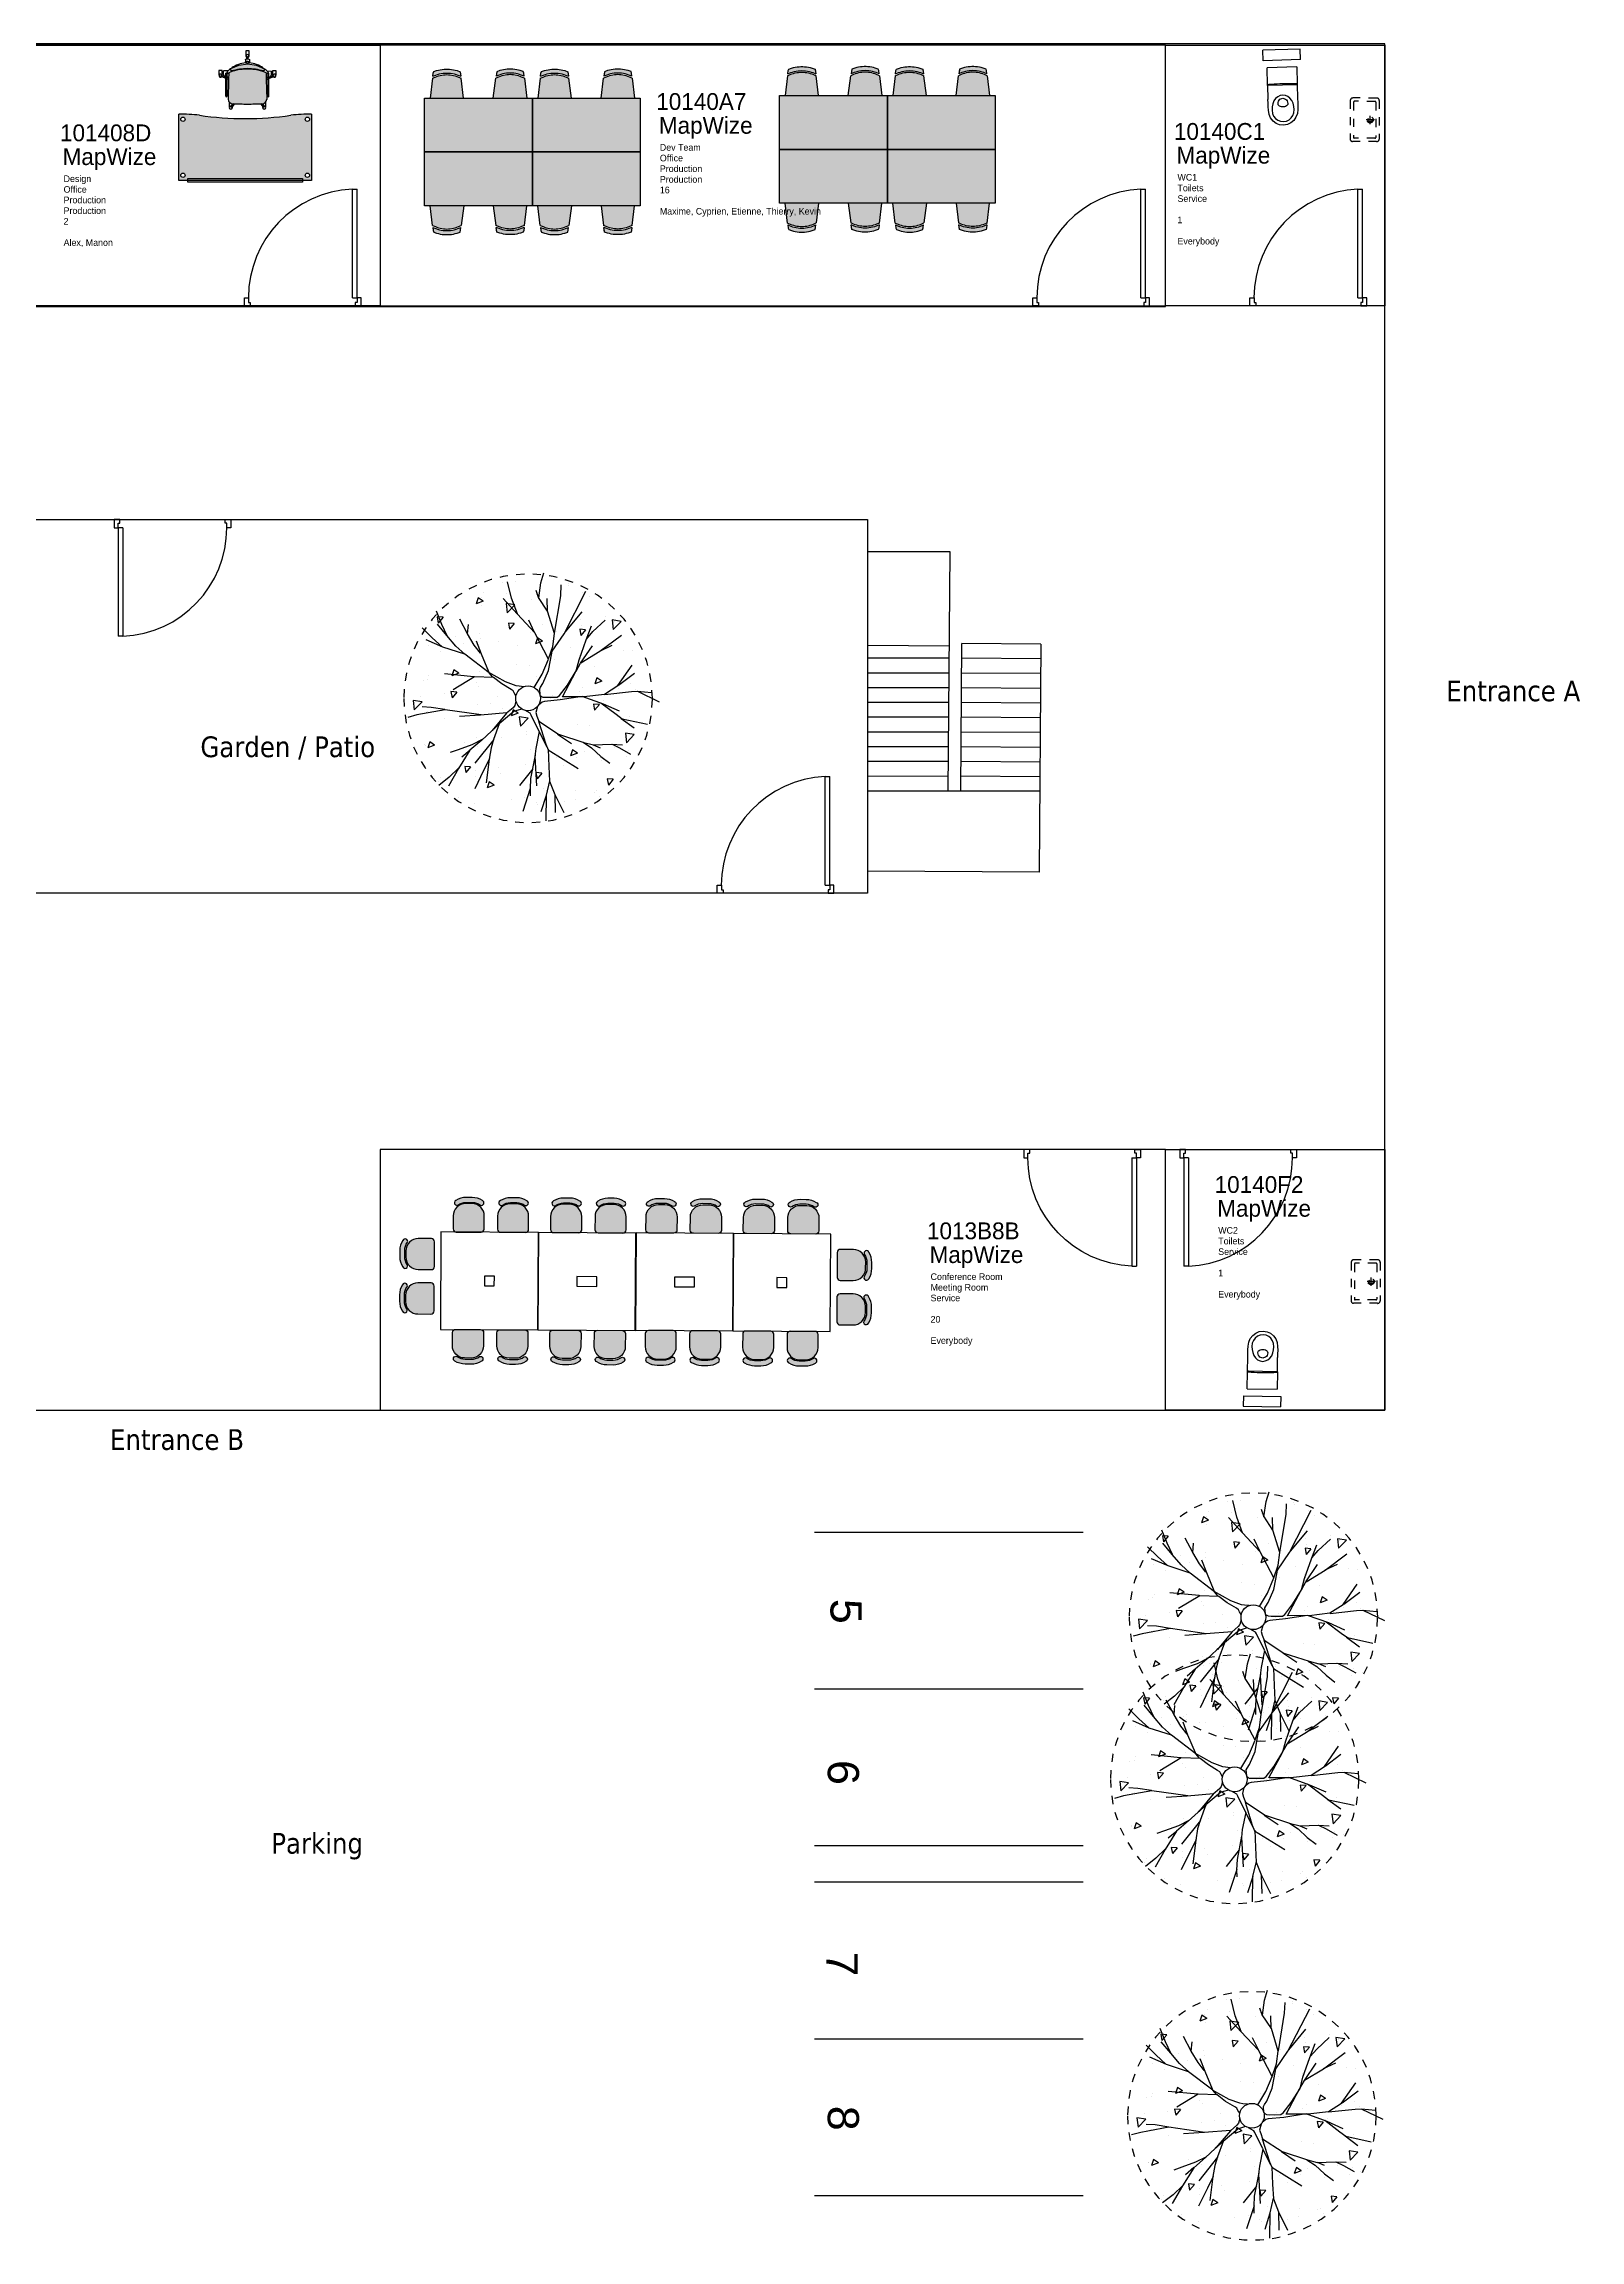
# Model space of a CAD drawing. Header units: metres. Extents: x 7.4 to 37.3, y -2.8 to 23.8.
# Drawn here: x 18.74 to 37.29, y -2.72 to 23.79 of the extents above; entities that cross this region are included whole.
import ezdxf

# ---------------------------------------------------------------- set-up
doc = ezdxf.new("R2010")
doc.units = ezdxf.units.M
doc.header["$LTSCALE"] = 0.1
doc.linetypes.add('AM_DIN_G_W050', pattern=[13.75, 9.75, -1.5, 1, -1.5])
doc.linetypes.add('L20', pattern=[0.55, 0.4, -0.15])
for name, color, linetype in [('Doors', 4, 'Continuous'), ('OutLine', 10, 'Continuous'), ('ParkLines', 7, 'Continuous'), ('Patio', 10, 'Continuous'), ('Rooms', 162, 'Continuous'), ('RoomsID', 9, 'Continuous'), ('Sanitary', 251, 'Continuous'), ('Stairs', 50, 'Continuous'), ('Trees', 3, 'Continuous')]:
    doc.layers.add(name, color=color, linetype=linetype)
doc.layers.add('Equipments', color=7, linetype='Continuous', true_color=0x857464)
doc.layers.add('InfoText', color=250, linetype='Continuous', lineweight=35)
doc.styles.add('Annotation', font='tahoma.ttf')
doc.styles.add('MONOTXT', font='monotxt.shx')

# ---------------------------------------------------------------- blocks, each defined once
blk = doc.blocks.new('BlocInfo - Mapwize')
at = {"layer": 'RoomsID', "color": 222, "insert": (-0.224, 0.357), "char_height": 0.20312, "attachment_point": 1}
blk.add_mtext_dynamic_manual_height_columns('{\\C222;\\c8918470;Map\\C216;\\c8654962;Wize}', width=0.24103, gutter_width=1.016, heights=[0], dxfattribs=at)
at = {"layer": 'RoomsID'}
for tag, p, height in [('HANDLE-MAPWIZE', (-0.255, 0.441), 0.203), ('NAME', (-0.212, -0.051), 0.08), ('SECTOR', (-0.212, -0.308), 0.08), ('ROOM', (-0.212, -0.18), 0.08), ('CAPACITY', (-0.212, -0.565), 0.08), ('DOMAIN', (-0.212, -0.437), 0.08), ('AVAILABILITY', (-0.212, -0.694), 0.08), ('OCCUPANT', (-0.212, -0.822), 0.08)]:
    blk.add_attdef(tag, p, '', height=height, dxfattribs=at)
blk = doc.blocks.new('PORTES 93')
for p, q in [((-0.075, 1), (-0.035, 1)), ((-0.075, 0.07), (-0.075, 1)), ((-0.035, 0.07), (-0.035, 1)), ((-1, 0), (-1, 0.07)), ((-1, 0.07), (-0.965, 0.07)), ((-0.95, 0), (-1, 0)), ((-0.965, 0.07), (-0.965, 0.03)), ((-0.965, 0.03), (-0.95, 0.03)), ((-0.95, 0.03), (-0.95, 0)), ((-0.075, 0.07), (-0.035, 0.07)), ((-0.035, 0.03), (-0.05, 0.03)), ((-0.05, 0.03), (-0.05, 0)), ((-0.05, 0), (0, 0)), ((-0.035, 0.07), (-0.035, 0.03)), ((0, 0.07), (-0.035, 0.07)), ((0, 0), (0, 0.07))]:
    blk.add_line(p, q)
blk.add_ellipse((-0.035, 0.07), major_axis=(0.658, 0.658), ratio=1, start_param=0.828382, end_param=2.356194)
blk = doc.blocks.new('Arbre2')
at = {"color": 24}
for p, q in [((-1.072, 3.869), (-1.439, 4.596)), ((-1.069, 3.854), (-1.089, 4.598)), ((-0.723, 3.912), (-0.515, 4.572)), ((-0.72, 3.903), (-0.708, 4.925)), ((-0.087, 3.626), (0.218, 4.549)), ((-0.864, 3.34), (-1.072, 3.869)), ((-0.856, 3.321), (-0.72, 3.903)), ((-0.097, 3.23), (-0.077, 3.637)), ((-0.077, 3.637), (-0.08, 3.919)), ((1.792, 2.905), (2.15, 3.642)), ((-0.801, 2.07), (-2.015, 2.819)), ((-0.832, 2.745), (-0.864, 3.34)), ((-0.805, 2.048), (-0.832, 2.745)), ((-0.271, 2.343), (-0.333, 3.523)), ((-0.279, 2.291), (-0.097, 3.23)), ((-0.183, 2.837), (0.345, 3.503)), ((1.558, 2.44), (1.792, 2.905)), ((1.565, 2.442), (1.687, 3.404)), ((2.34, 2.091), (2.796, 2.819)), ((2.782, 2.798), (3.173, 3.175)), ((2.796, 2.819), (3.207, 3.528)), ((3.173, 3.175), (3.591, 3.505)), ((-3.681, 1.996), (-4.12, 2.243)), ((-3.354, 1.849), (-3.799, 1.87)), ((-3.376, 1.85), (-3.681, 1.996)), ((-2.631, 1.877), (-3.354, 1.849)), ((-2.921, 2.338), (-3.281, 2.61)), ((-2.548, 1.987), (-2.921, 2.338)), ((-2.621, 1.867), (-2.905, 1.989)), ((-2.242, 1.775), (-2.631, 1.877)), ((-2.208, 1.769), (-2.548, 1.987)), ((-1.221, 1.443), (-2.242, 1.775)), ((-1.186, 1.439), (-1.748, 1.815)), ((-0.707, 1.848), (-0.801, 2.07)), ((-0.761, 1.967), (-0.441, 1.338)), ((-0.419, 0.921), (-0.707, 1.848)), ((-0.441, 1.338), (-0.305, 2.021)), ((-0.305, 2.021), (-0.271, 2.343)), ((1.378, 1.659), (2.138, 2.614)), ((1.389, 1.652), (1.493, 1.994)), ((1.493, 1.994), (1.565, 2.442)), ((1.823, 1.649), (2.263, 1.869)), ((1.869, 1.683), (2.34, 2.091)), ((2.263, 1.869), (2.819, 2.066)), ((2.333, 2.083), (2.673, 2.369)), ((2.819, 2.066), (3.135, 2.181)), ((-3.778, 0.823), (-4.806, 1.047)), ((-3.748, 0.809), (-4.264, 1.19)), ((-0.434, 0.924), (-1.221, 1.443)), ((-0.441, 1.33), (-0.123, 0.672)), ((-0.354, 0.717), (-0.434, 0.924)), ((0.569, 0.533), (1.16, 1.028)), ((0.864, 0.601), (1.444, 1.295)), ((1.155, 1.033), (1.473, 1.316)), ((1.16, 1.028), (1.389, 1.652)), ((1.473, 1.316), (1.869, 1.683)), ((-4.395, -0.284), (-5.274, 0.139)), ((-3.536, 0.644), (-3.778, 0.823)), ((-3.68, 0.523), (-3.027, 0.232)), ((-2.932, 0.18), (-3.536, 0.644)), ((-3.027, 0.232), (-2.18, -0.073)), ((-2.18, -0.073), (-1.288, 0.063)), ((-1.288, 0.063), (-0.656, 0.128)), ((-0.656, 0.128), (-0.565, 0.154)), ((-0.565, 0.154), (-0.42, 0.272)), ((-0.372, 0.334), (-0.307, 0.576)), ((-0.307, 0.576), (-0.354, 0.717)), ((-0.123, 0.672), (-0.079, 0.599)), ((-0.079, 0.599), (0.129, 0.483)), ((0.254, 0.431), (0.452, 0.494)), ((0.452, 0.494), (0.569, 0.533)), ((0.488, 0.111), (0.541, 0.291)), ((0.541, 0.291), (0.608, 0.377)), ((0.608, 0.377), (0.864, 0.601)), ((0.854, 0.585), (1.917, 0.674)), ((1.893, 0.667), (3.336, 0.459)), ((1.917, 0.674), (2.755, 0.731)), ((3.336, 0.459), (4.472, 0.666)), ((3.345, 0.451), (3.895, 0.365)), ((3.895, 0.365), (4.259, 0.346)), ((4.472, 0.666), (4.839, 0.766)), ((-4.407, -0.281), (-4.97, -0.227)), ((-4.153, -0.269), (-4.407, -0.281)), ((-3.639, -0.526), (-4.275, -1.007)), ((-3.613, -0.511), (-4.18, -1.331)), ((-3.088, -0.153), (-4.153, -0.269)), ((-3.079, -0.173), (-3.613, -0.511)), ((-2.248, -0.075), (-3.079, -0.173)), ((-1.382, -0.077), (-2.248, -0.075)), ((-1.584, -0.535), (-1.937, -1.1)), ((-1.377, -0.062), (-1.923, -1.085)), ((-1.263, -0.115), (-1.584, -0.535)), ((-1.167, -0.048), (-1.263, -0.115)), ((-0.711, -0.04), (-1.167, -0.048)), ((-0.598, -0.591), (-0.823, -1.116)), ((-0.587, -0.051), (-0.711, -0.04)), ((-0.504, -0.451), (-0.598, -0.591)), ((-0.489, -0.104), (-0.587, -0.051)), ((-0.243, -0.437), (-0.562, -0.973)), ((-0.519, -0.094), (-0.544, -0.074)), ((-0.465, -0.38), (-0.504, -0.451)), ((-0.481, -0.135), (-0.465, -0.38)), ((0.178, -0.467), (0.365, -0.483)), ((0.365, -0.483), (0.479, -0.504)), ((0.479, -0.504), (0.911, -0.662)), ((0.489, -0.105), (0.559, -0.216)), ((0.559, -0.216), (0.603, -0.303)), ((0.603, -0.303), (0.688, -0.358)), ((0.688, -0.358), (1.06, -0.579)), ((0.911, -0.662), (1.582, -1.035)), ((1.06, -0.579), (1.39, -0.838)), ((1.39, -0.838), (2.161, -0.865)), ((1.413, -0.847), (1.566, -1.028)), ((2.161, -0.865), (3.016, -0.347)), ((2.18, -0.869), (3.364, -0.982)), ((-2.115, -1.429), (-2.882, -1.896)), ((-2.114, -1.419), (-2.584, -2.116)), ((-2.055, -1.554), (-2.336, -2.351)), ((-1.929, -1.097), (-2.114, -1.419)), ((-1.937, -1.1), (-2.055, -1.554)), ((-0.82, -1.584), (-0.997, -2.091)), ((-0.895, -1.531), (-0.962, -1.896)), ((-0.823, -1.116), (-0.895, -1.531)), ((-0.562, -0.973), (-0.82, -1.581)), ((-0.82, -1.581), (-0.266, -2.635)), ((1.566, -1.028), (2.547, -1.776)), ((1.584, -1.066), (1.881, -1.78)), ((-2.882, -1.896), (-3.753, -2.547)), ((-2.88, -1.9), (-3.378, -2.135)), ((-2.349, -2.383), (-2.609, -2.684)), ((-2.336, -2.351), (-2.554, -2.914)), ((-1.453, -2.599), (-2.329, -4.307)), ((-0.962, -1.896), (-1.453, -2.599)), ((-1.066, -2.617), (-1.318, -4.129)), ((-0.997, -2.091), (-1.06, -2.606)), ((-1.06, -2.606), (-0.786, -3.508)), ((-0.266, -2.635), (0.438, -3.399)), ((1.881, -1.78), (2.078, -2.299)), ((1.917, -1.817), (2.166, -2.142)), ((2.166, -2.142), (2.441, -2.6)), ((2.438, -2.597), (2.405, -2.975)), ((2.441, -2.6), (2.753, -3.188)), ((2.541, -1.773), (2.911, -2.103)), ((2.547, -1.776), (3.436, -2.065)), ((2.911, -2.103), (3.264, -2.526)), ((3.259, -2.521), (3.472, -2.975)), ((3.264, -2.526), (3.644, -2.98)), ((3.436, -2.065), (4.101, -2.354)), ((3.456, -2.078), (3.854, -2.438)), ((3.854, -2.438), (4.258, -2.837)), ((-2.609, -2.684), (-3.106, -3.144)), ((-1.49, -2.656), (-2.176, -3.481)), ((-0.786, -3.508), (-0.42, -4.063)), ((-0.779, -3.497), (-0.761, -4.019)), ((-0.261, -2.654), (-0.028, -3.141)), ((0.433, -3.397), (0.674, -4.028)), ((0.438, -3.399), (1.002, -4.014)), ((3.472, -2.975), (3.686, -3.51)), ((-1.318, -4.129), (-1.337, -4.56)), ((-0.425, -4.044), (-0.514, -4.653)), ((-0.42, -4.063), (-0.323, -4.333)), ((0.674, -4.028), (0.829, -4.693)), ((-0.514, -4.653), (-0.634, -5.051))]:
    blk.add_line(p, q, dxfattribs=at)
at = {"color": 80}
for p, q in [((-2.887, 3.937), (-2.887, 3.937)), ((-2.744, 3.72), (-2.744, 3.72)), ((-2.654, 3.786), (-2.654, 3.786)), ((-1.908, 3.713), (-1.908, 3.713)), ((-1.886, 4.069), (-1.886, 4.069)), ((-1.453, 4.167), (-1.453, 4.167)), ((-0.609, 3.63), (-0.609, 3.63)), ((-0.371, 4.269), (-0.371, 4.269)), ((-0.322, 4.187), (-0.322, 4.187)), ((0.146, 3.995), (0.146, 3.995)), ((0.683, 4.077), (0.683, 4.077)), ((1.373, 3.501), (1.653, 3.608)), ((1.526, 3.54), (1.526, 3.54)), ((1.572, 3.366), (1.653, 3.608)), ((2.166, 4.251), (2.166, 4.251)), ((2.818, 3.987), (2.818, 3.987)), ((-3.424, 3.26), (-3.231, 3.49)), ((-3.424, 3.26), (-3.185, 3.239)), ((-3.185, 3.239), (-3.231, 3.49)), ((-1.423, 2.691), (-1.423, 2.691)), ((-0.555, 3.009), (-0.362, 3.239)), ((-0.555, 3.009), (-0.316, 2.988)), ((-0.316, 2.988), (-0.362, 3.239)), ((0.097, 2.663), (0.097, 2.663)), ((1.103, 3.023), (1.103, 3.023)), ((1.206, 2.787), (1.206, 2.787)), ((1.373, 3.501), (1.572, 3.366)), ((2.105, 3.155), (2.105, 3.155)), ((2.118, 2.919), (2.118, 2.919)), ((2.314, 2.758), (2.507, 2.988)), ((2.314, 2.758), (2.553, 2.737)), ((2.553, 2.737), (2.507, 2.988)), ((3.539, 3.187), (3.539, 3.187)), ((3.619, 3.355), (3.619, 3.355)), ((-4.384, 2.224), (-4.384, 2.224)), ((-4.269, 1.462), (-3.957, 1.787)), ((-4.034, 2.082), (-4.034, 2.082)), ((-3.913, 1.407), (-3.957, 1.787)), ((-3.939, 2.36), (-3.939, 2.36)), ((-3.46, 1.986), (-3.46, 1.986)), ((-2.938, 2.491), (-2.938, 2.491)), ((-2.248, 2.134), (-2.248, 2.134)), ((-1.988, 2.21), (-1.708, 2.318)), ((-1.988, 2.21), (-1.789, 2.076)), ((-1.956, 2.382), (-1.956, 2.382)), ((-1.789, 2.076), (-1.708, 2.318)), ((-1.127, 2.387), (-1.127, 2.387)), ((-0.113, 2.044), (-0.113, 2.044)), ((2.022, 1.954), (2.022, 1.954)), ((2.567, 1.777), (2.567, 1.777)), ((3.761, 1.89), (4.041, 1.998)), ((3.761, 1.89), (3.96, 1.756)), ((3.96, 1.756), (4.041, 1.998)), ((4.147, 1.888), (4.147, 1.888)), ((4.158, 1.864), (4.158, 1.864)), ((-4.269, 1.462), (-3.913, 1.407)), ((-3.99, 0.914), (-3.99, 0.914)), ((-2.475, 1.113), (-2.475, 1.113)), ((-2.005, 1.05), (-2.005, 1.05)), ((0, 0.8), (0.312, 1.125)), ((0.049, 1.332), (0.049, 1.332)), ((0.051, 1.446), (0.051, 1.446)), ((0.356, 0.745), (0.312, 1.125)), ((1.052, 1.578), (1.052, 1.578)), ((2.069, 1.588), (2.069, 1.588)), ((-4.083, 0.75), (-4.083, 0.75)), ((-3.027, 0.09), (-3.027, 0.09)), ((-2.869, 0.251), (-2.676, 0.481)), ((-2.869, 0.251), (-2.63, 0.23)), ((-2.63, 0.23), (-2.676, 0.481)), ((-0.892, 0), (-0.892, 0)), ((0, 0.8), (0.356, 0.745)), ((0.4, 0.6), (0.68, 0.708)), ((0.4, 0.6), (0.599, 0.466)), ((0.599, 0.466), (0.68, 0.708)), ((1.041, 0.4), (1.041, 0.4)), ((1.515, 0.199), (1.515, 0.199)), ((2.02, 0.256), (2.02, 0.256)), ((3.373, 0.801), (3.373, 0.801)), ((4.041, 0.532), (4.041, 0.532)), ((4.098, 0.556), (4.098, 0.556)), ((4.269, 0.138), (4.581, 0.463)), ((4.269, 0.138), (4.625, 0.083)), ((4.625, 0.083), (4.581, 0.463)), ((-4.319, -0.357), (-4.319, -0.357)), ((-4.131, -0.582), (-4.131, -0.582)), ((-3.625, -0.4), (-3.625, -0.4)), ((-3.528, -0.464), (-3.528, -0.464)), ((-2.961, -0.69), (-2.681, -0.583)), ((-2.961, -0.69), (-2.762, -0.824)), ((-2.762, -0.824), (-2.681, -0.583)), ((-2.184, -0.447), (-2.184, -0.447)), ((-2.054, -0.282), (-2.054, -0.282)), ((-1.292, 0), (-1.292, 0)), ((-1.001, -0.132), (-1.001, -0.132)), ((-0.334, -0.878), (-0.334, -0.878)), ((1.243, -0.09), (1.243, -0.09)), ((1.999, -0.478), (1.999, -0.478)), ((2.087, -0.628), (2.087, -0.628)), ((2.869, -0.251), (3.062, -0.021)), ((2.869, -0.251), (3.108, -0.272)), ((3.108, -0.272), (3.062, -0.021)), ((3.379, -0.18), (3.379, -0.18)), ((4.049, -0.776), (4.049, -0.776)), ((4.222, -0.718), (4.222, -0.718)), ((4.332, -0.077), (4.332, -0.077)), ((-2.666, -1.279), (-2.666, -1.279)), ((-2.102, -1.613), (-2.102, -1.613)), ((-2.054, -1.709), (-2.054, -1.709)), ((-1.052, -1.578), (-1.052, -1.578)), ((-0.049, -1.332), (-0.049, -1.332)), ((0.463, -1.378), (0.463, -1.378)), ((1.972, -1.076), (1.972, -1.076)), ((2.788, -1.01), (3.068, -0.903)), ((2.788, -1.01), (2.987, -1.145)), ((2.987, -1.145), (3.068, -0.903)), ((2.989, -1.046), (2.989, -1.046)), ((3.99, -0.914), (3.99, -0.914)), ((-4.18, -1.913), (-4.18, -1.913)), ((-3.823, -1.943), (-3.823, -1.943)), ((-2.314, -2.758), (-2.121, -2.528)), ((-2.075, -2.779), (-2.121, -2.528)), ((-1.688, -2.033), (-1.688, -2.033)), ((-0.573, -2.301), (-0.293, -2.193)), ((-0.573, -2.301), (-0.374, -2.435)), ((-0.374, -2.435), (-0.293, -2.193)), ((0.447, -2.123), (0.447, -2.123)), ((1.194, -2.278), (1.194, -2.278)), ((1.923, -2.407), (1.923, -2.407)), ((1.937, -2.623), (1.937, -2.623)), ((2.583, -2.214), (2.583, -2.214)), ((2.938, -2.491), (2.938, -2.491)), ((3.527, -1.878), (3.527, -1.878)), ((4.001, -2.107), (4.001, -2.107)), ((-3.739, -3.096), (-3.427, -2.772)), ((-3.739, -3.096), (-3.383, -3.152)), ((-3.471, -3.079), (-3.471, -3.079)), ((-3.383, -3.152), (-3.427, -2.772)), ((-3.106, -3.287), (-3.106, -3.287)), ((-2.314, -2.758), (-2.075, -2.779)), ((-2.151, -2.945), (-2.151, -2.945)), ((-2.105, -3.155), (-2.105, -3.155)), ((-1.139, -2.679), (-1.139, -2.679)), ((-0.59, -2.956), (-0.59, -2.956)), ((-0.097, -2.663), (-0.097, -2.663)), ((0.53, -3.759), (0.842, -3.434)), ((0.555, -3.009), (0.748, -2.779)), ((0.555, -3.009), (0.794, -3.03)), ((0.794, -3.03), (0.748, -2.779)), ((0.886, -3.814), (0.842, -3.434)), ((3.424, -3.26), (3.617, -3.03)), ((3.424, -3.26), (3.663, -3.281)), ((3.663, -3.281), (3.617, -3.03)), ((-2.467, -4.077), (-2.467, -4.077)), ((-2.2, -4.276), (-2.2, -4.276)), ((-0.331, -4.167), (-0.331, -4.167)), ((-0.146, -3.995), (-0.146, -3.995)), ((0.53, -3.759), (0.886, -3.814)), ((0.884, -4.201), (0.884, -4.201)), ((1.804, -4.258), (1.804, -4.258)), ((1.814, -3.911), (2.094, -3.804)), ((1.814, -3.911), (2.013, -4.045)), ((1.875, -3.739), (1.875, -3.739)), ((1.886, -4.069), (1.886, -4.069)), ((2.013, -4.045), (2.094, -3.804)), ((-1.642, -4.533), (-1.642, -4.533)), ((-1.623, -4.615), (-1.623, -4.615)), ((0.512, -4.705), (0.512, -4.705)), ((1.029, -4.665), (1.029, -4.665))]:
    blk.add_line(p, q, dxfattribs=at)
at = {"color": 80, "linetype": 'L20'}
blk.add_lwpolyline([(5, 0, -1), (-5, 0, -1)], format="xyb", close=True, dxfattribs=at)
at = {"color": 24}
blk.add_circle((0, 0), 0.5, dxfattribs=at)
blk = doc.blocks.new('ARP_Chaise réunion')
h = blk.add_hatch(color=254)
h.dxf.hatch_style = 1
edge = h.paths.add_edge_path()
edge.add_line((-0.092, 0.309), (-0.178, 0.141))
edge.add_arc((-0.139, 0.121), 0.0442, 152.8164, 242.8164)
edge.add_line((-0.159, 0.082), (0.159, -0.082))
edge.add_arc((0.179, -0.042), 0.0442, 242.8164, 332.8164)
edge.add_line((0.219, -0.063), (0.305, 0.105))
edge.add_arc((0.147, 0.186), 0.177, 332.8164, 422.8164)
edge.add_line((0.228, 0.343), (0.146, 0.385))
edge.add_arc((0.065, 0.228), 0.177, 62.8164, 152.8164)
h = blk.add_hatch(color=254)
h.dxf.hatch_style = 1
edge = h.paths.add_edge_path()
edge.add_arc((0.07, 0.22), 0.27, 62.8164, 95.6142)
edge.add_arc((0.041, 0.453), 0.0362, 85.3164, 265.3164)
edge.add_arc((0.07, 0.22), 0.199, 62.8164, 99.3402, ccw=False)
edge.add_line((0.161, 0.397), (0.24, 0.357))
edge.add_arc((0.149, 0.18), 0.199, 26.2926, 62.8164, ccw=False)
edge.add_arc((0.355, 0.291), 0.0362, 220.3164, 400.3164)
edge.add_arc((0.149, 0.18), 0.27, 30.0187, 62.8164)
edge.add_line((0.272, 0.42), (0.193, 0.46))
for points in [[(-0.092, 0.309), (-0.178, 0.141, 0.414214), (-0.159, 0.082), (0.159, -0.082, 0.414214), (0.219, -0.063), (0.305, 0.105, 0.414214), (0.228, 0.343), (0.146, 0.385, 0.414214)], [(0.193, 0.46, 0.144092), (0.044, 0.489, 1), (0.038, 0.416, -0.160728), (0.161, 0.397), (0.24, 0.357, -0.160728), (0.327, 0.268, 1), (0.382, 0.315, 0.144092), (0.272, 0.42)]]:
    blk.add_lwpolyline(points, format="xyb", close=True)
blk = doc.blocks.new('SALLE 10 12')
for points in [[(170360, 95923), (171003, 94679), (169759, 94036), (169116, 95280)], [(170187, 94885), (170063, 94821), (169932, 95074), (170056, 95138)], [(171003, 94679), (171645, 93435), (170401, 92792), (169759, 94036)], [(170731, 93831), (170797, 93704), (170672, 93640), (170607, 93767)]]:
    blk.add_lwpolyline(points, close=True)
at = {"xscale": 1000, "yscale": 1000, "zscale": 1000, "rotation": 144.6113736021456}
blk.add_blockref('ARP_Chaise réunion', (169576, 94390), dxfattribs=at)
at = {"layer": 'Equipments', "zscale": 1000}
for p, xscale, yscale, rotation in [((170528, 95599), -1000, 999.9999999999998, 269.9970121792593), ((170820, 95032), -1000, 999.9999999999998, 269.9970121792593), ((169284, 94957), 1000, 1000, 144.6113736021456), ((171170, 94355), -1000, 999.9999999999998, 269.9970121792593), ((171462, 93788), -1000, 999.9999999999998, 269.9970121792593), ((169926, 93713), 1000, 1000, 144.6113736021456), ((170218, 93146), 1000, 1000, 144.6113736021456), ((171403, 93206), -1000, 999.9999999999998, 179.9970121792565), ((170836, 92913), -1000, 999.9999999999998, 179.9970121792565)]:
    blk.add_blockref('ARP_Chaise réunion', p, dxfattribs=dict(at, xscale=xscale, yscale=yscale, rotation=rotation))
blk = doc.blocks.new('DFA_Sanitaire_WC2')
at = {"layer": 'Sanitary'}
for p, q in [((-212, -225), (-212, 225)), ((-87, 225), (-212, 225)), ((-87, -225), (-87, 225)), ((-87, -225), (-212, -225))]:
    blk.add_line(p, q, dxfattribs=at)
at = {"layer": 'Sanitary', "lineweight": -2}
for p, q in [((0, -180), (0, 180)), ((209, 180), (0, 180)), ((199, 30), (200, 65)), ((199, 0), (199, 30)), ((200, 65), (201, 101)), ((201, 101), (202, 136)), ((202, 136), (204, 165)), ((204, 165), (205, 171)), ((205, 171), (207, 175)), ((207, 175), (210, 179)), ((209, 180), (384, 179)), ((213, 180), (210, 179)), ((213, 180), (215, 175)), ((216, 0), (215, 175)), ((334, 0), (339, 32)), ((339, -32), (334, 0)), ((339, 32), (353, 61)), ((353, 61), (375, 87)), ((376, 11), (374, 0)), ((374, 0), (376, -11)), ((375, 87), (403, 108)), ((379, 22), (376, 11)), ((385, 34), (379, 22)), ((427, 179), (384, 179)), ((394, 44), (385, 34)), ((405, 52), (394, 44)), ((403, 108), (437, 122)), ((421, 56), (405, 52)), ((437, 59), (421, 56)), ((471, 180), (427, 179)), ((437, 122), (475, 129)), ((450, 57), (437, 59)), ((459, 52), (450, 57)), ((466, 43), (459, 52)), ((473, 31), (466, 43)), ((514, 177), (471, 180)), ((477, 17), (473, 31)), ((475, 129), (513, 132)), ((478, 0), (477, 17)), ((477, -16), (478, 0)), ((513, 132), (552, 128)), ((563, 171), (514, 177)), ((552, 128), (585, 116)), ((607, 153), (563, 171)), ((585, 116), (614, 95)), ((645, 125), (607, 153)), ((614, 95), (636, 68)), ((636, 68), (650, 36)), ((674, 90), (645, 125)), ((650, 36), (655, 0)), ((655, 0), (650, -36)), ((692, 47), (674, 90)), ((699, 0), (692, 47)), ((692, -47), (699, 0)), ((0, -180), (209, -180)), ((199, -30), (199, 0)), ((200, -65), (199, -30)), ((201, -101), (200, -65)), ((202, -136), (201, -101)), ((204, -165), (202, -136)), ((205, -171), (204, -165)), ((207, -175), (205, -171)), ((210, -179), (207, -175)), ((209, -180), (384, -179)), ((210, -179), (213, -180)), ((215, -175), (213, -180)), ((215, -175), (216, 0)), ((353, -61), (339, -32)), ((375, -86), (353, -61)), ((403, -107), (375, -86)), ((376, -11), (379, -22)), ((379, -22), (385, -34)), ((384, -179), (427, -179)), ((385, -34), (394, -44)), ((394, -44), (405, -52)), ((437, -122), (403, -107)), ((405, -52), (421, -56)), ((421, -56), (437, -58)), ((427, -179), (471, -180)), ((437, -58), (450, -57)), ((475, -129), (437, -122)), ((450, -57), (459, -51)), ((459, -51), (466, -43)), ((466, -43), (473, -31)), ((471, -180), (514, -177)), ((473, -31), (477, -16)), ((513, -132), (475, -129)), ((552, -128), (513, -132)), ((514, -177), (563, -171)), ((585, -115), (552, -128)), ((563, -171), (607, -153)), ((614, -95), (585, -115)), ((607, -153), (645, -125)), ((636, -68), (614, -95)), ((650, -36), (636, -68)), ((645, -125), (674, -89)), ((674, -89), (692, -47))]:
    blk.add_line(p, q, dxfattribs=at)
blk = doc.blocks.new('lavabo')
at = {"layer": 'Sanitary', "linetype": 'AM_DIN_G_W050'}
for p, q in [((-208, -124), (74, 246)), ((-164, -132), (94, 206)), ((-21, 26), (62, -38)), ((53, 36), (-11, -48)), ((51, -296), (309, 42)), ((70, -336), (353, 33)), ((108, 207), (307, 56)), ((116, 251), (347, 75)), ((-202, -166), (28, -342)), ((-162, -146), (37, -298))]:
    blk.add_line(p, q, dxfattribs=at)
for radius in [37.5, 26]:
    blk.add_circle((21, -6), radius, dxfattribs=at)
for centre, radius, start, end in [((98, 228), 30, 52.6414, 142.6414), ((102, 199), 10, 52.6414, 142.6414), ((301, 48), 10, 322.6414, 52.6414), ((329, 52), 30, 322.6414, 52.6414), ((-184, -142), 30, 142.6414, 232.6414), ((-156, -138), 10, 142.6414, 232.6414), ((47, -318), 30, 232.6414, 322.6414), ((43, -290), 10, 232.6414, 322.6414)]:
    blk.add_arc(centre, radius, start, end, dxfattribs=at)
blk = doc.blocks.new('*U19')
at = {"true_color": 0x1fc908}
h = blk.add_hatch(color=82, dxfattribs=at)
h.dxf.hatch_style = 1
h.paths.add_polyline_path([(471, 650), (440, 888), (407, 903), (388, 911), (369, 917), (349, 922), (329, 926), (309, 929), (288, 931), (268, 932), (248, 931), (227, 929), (207, 926), (187, 922), (167, 917), (148, 911), (129, 903), (96, 889), (65, 650)])
h.paths.add_polyline_path([(1235, 650), (1204, 889), (1171, 903), (1152, 911), (1133, 917), (1113, 922), (1093, 926), (1073, 929), (1052, 931), (1032, 932), (1012, 931), (991, 929), (971, 926), (951, 922), (931, 917), (912, 911), (893, 903), (860, 888), (829, 650)])
h.paths.add_polyline_path([(1010, 950), (1032, 951), (1055, 950), (1077, 948), (1099, 945), (1121, 940), (1143, 934), (1164, 927), (1201, 912), (1196, 951), (1191, 969), (1155, 981), (1133, 987), (1111, 992), (1089, 996), (1066, 998), (1043, 999), (1021, 999), (998, 998), (975, 996), (953, 992), (931, 987), (909, 981), (871, 968), (863, 912), (900, 927), (921, 934), (943, 940), (965, 945), (987, 948)])
h.paths.add_polyline_path([(302, 998), (279, 999), (257, 999), (234, 998), (211, 996), (189, 992), (167, 987), (145, 981), (109, 969), (104, 951), (99, 912), (136, 927), (157, 934), (179, 940), (201, 945), (223, 948), (245, 950), (268, 951), (290, 950), (313, 948), (335, 945), (357, 940), (379, 934), (400, 927), (437, 912), (429, 968), (391, 981), (369, 987), (347, 992), (325, 996)])
at = {"true_color": 0xeecfa0}
h = blk.add_hatch(color=31, dxfattribs=at)
h.dxf.hatch_style = 1
h.paths.add_polyline_path([(0, 650), (1300, 650), (1300, 0), (0, 0)])
at = {"color": 0, "linetype": 'ByBlock', "lineweight": -2}
for p, q in [((96, 889), (65, 650)), ((96, 889), (129, 903)), ((99, 912), (104, 951)), ((99, 912), (136, 927)), ((104, 951), (109, 969)), ((109, 969), (145, 981)), ((129, 903), (148, 911)), ((136, 927), (157, 934)), ((145, 981), (167, 987)), ((148, 911), (167, 917)), ((157, 934), (179, 940)), ((167, 987), (189, 992)), ((167, 917), (187, 922)), ((179, 940), (201, 945)), ((187, 922), (207, 926)), ((189, 992), (211, 996)), ((201, 945), (223, 948)), ((207, 926), (227, 929)), ((211, 996), (234, 998)), ((223, 948), (245, 950)), ((227, 929), (248, 931)), ((234, 998), (257, 999)), ((245, 950), (268, 951)), ((248, 931), (268, 932)), ((257, 999), (279, 999)), ((268, 951), (290, 950)), ((268, 932), (288, 931)), ((279, 999), (302, 998)), ((288, 931), (309, 929)), ((290, 950), (313, 948)), ((302, 998), (325, 996)), ((309, 929), (329, 926)), ((313, 948), (335, 945)), ((325, 996), (347, 992)), ((329, 926), (349, 922)), ((335, 945), (357, 940)), ((347, 992), (369, 987)), ((349, 922), (369, 917)), ((357, 940), (379, 934)), ((369, 987), (391, 981)), ((369, 917), (388, 911)), ((379, 934), (400, 927)), ((388, 911), (407, 903)), ((391, 981), (429, 968)), ((400, 927), (437, 912)), ((407, 903), (440, 888)), ((429, 968), (437, 912)), ((430, 956), (431, 950)), ((471, 650), (440, 888)), ((829, 650), (860, 888)), ((893, 903), (860, 888)), ((871, 968), (863, 912)), ((900, 927), (863, 912)), ((870, 956), (869, 950)), ((909, 981), (871, 968)), ((912, 911), (893, 903)), ((921, 934), (900, 927)), ((931, 987), (909, 981)), ((931, 917), (912, 911)), ((943, 940), (921, 934)), ((953, 992), (931, 987)), ((951, 922), (931, 917)), ((965, 945), (943, 940)), ((971, 926), (951, 922)), ((975, 996), (953, 992)), ((987, 948), (965, 945)), ((991, 929), (971, 926)), ((998, 998), (975, 996)), ((1010, 950), (987, 948)), ((1012, 931), (991, 929)), ((1021, 999), (998, 998)), ((1032, 951), (1010, 950)), ((1032, 932), (1012, 931)), ((1043, 999), (1021, 999)), ((1055, 950), (1032, 951)), ((1052, 931), (1032, 932)), ((1066, 998), (1043, 999)), ((1073, 929), (1052, 931)), ((1077, 948), (1055, 950)), ((1089, 996), (1066, 998)), ((1093, 926), (1073, 929)), ((1099, 945), (1077, 948)), ((1111, 992), (1089, 996)), ((1113, 922), (1093, 926)), ((1121, 940), (1099, 945)), ((1133, 987), (1111, 992)), ((1133, 917), (1113, 922)), ((1143, 934), (1121, 940)), ((1155, 981), (1133, 987)), ((1152, 911), (1133, 917)), ((1164, 927), (1143, 934)), ((1171, 903), (1152, 911)), ((1191, 969), (1155, 981)), ((1201, 912), (1164, 927)), ((1204, 889), (1171, 903)), ((1196, 951), (1191, 969)), ((1201, 912), (1196, 951)), ((1204, 889), (1235, 650))]:
    blk.add_line(p, q, dxfattribs=at)
blk.add_lwpolyline([(0, 650), (1300, 650), (1300, 0), (0, 0)], close=True, dxfattribs=at)
blk = doc.blocks.new('*U17')
at = {"true_color": 0xdedede}
h = blk.add_hatch(color=254, dxfattribs=at)
h.dxf.hatch_style = 1
h.paths.add_polyline_path([(1600, 800, 0.037965), (1352, 787, -0.036308), (800, 746, -0.036308), (248, 787, 0.037965), (0, 800), (0, 0), (107, 0), (107, 22), (800, 22), (1493, 22), (1493, 0), (1600, 0)])
h.paths.add_polyline_path([(23, 738, -1), (75, 738, -1)], flags=16)
h.paths.add_polyline_path([(1525, 738, -1), (1577, 738, -1)], flags=16)
h.paths.add_polyline_path([(75, 62, -1), (23, 62, -1)], flags=16)
h.paths.add_polyline_path([(1577, 62, -1), (1525, 62, -1)], flags=16)
h.paths.add_polyline_path([(1055, 1220), (1054, 1247), (1073, 1248), (1073, 1289, 0.13051), (827, 1343, 0.131403), (580, 1288), (580, 1248), (600, 1247), (600, 1220), (594, 979, 0.377239), (654, 923, -0.001647), (827, 916, -0.001649), (1001, 923, 0.376188), (1061, 979)])
h = blk.add_hatch(color=254, dxfattribs=at)
h.dxf.hatch_style = 1
h.paths.add_polyline_path([(933, 1393), (830, 1406), (722, 1393), (626, 1351, 0.628934), (635, 1322, -0.056599), (827, 1351, -0.056599), (1020, 1322, 0.553669), (1031, 1349)])
at = {"color": 0, "linetype": 'ByBlock', "lineweight": -2}
for p, q in [((520, 1328), (483, 1328)), ((483, 1328), (483, 1270)), ((520, 1270), (520, 1328)), ((626, 1351), (722, 1393)), ((722, 1393), (830, 1406)), ((804, 1458), (805, 1460)), ((804, 1456), (804, 1458)), ((804, 1456), (804, 1422)), ((804, 1428), (805, 1431)), ((804, 1427), (804, 1428)), ((804, 1425), (804, 1427)), ((804, 1427), (804, 1427)), ((805, 1423), (804, 1425)), ((805, 1460), (807, 1462)), ((805, 1431), (807, 1433)), ((807, 1422), (805, 1423)), ((807, 1462), (809, 1463)), ((807, 1433), (811, 1435)), ((809, 1420), (807, 1422)), ((846, 1564), (809, 1564)), ((809, 1564), (809, 1506)), ((809, 1463), (812, 1465)), ((811, 1419), (809, 1420)), ((811, 1435), (814, 1436)), ((814, 1418), (811, 1419)), ((812, 1465), (815, 1466)), ((814, 1436), (818, 1437)), ((816, 1418), (814, 1418)), ((815, 1466), (818, 1466)), ((818, 1417), (816, 1418)), ((818, 1466), (823, 1467)), ((818, 1437), (822, 1438)), ((823, 1417), (818, 1417)), ((820, 1466), (820, 1491)), ((822, 1438), (828, 1438)), ((823, 1493), (833, 1493)), ((823, 1467), (828, 1467)), ((826, 1416), (823, 1417)), ((829, 1416), (826, 1416)), ((828, 1467), (832, 1467)), ((828, 1438), (834, 1438)), ((831, 1416), (829, 1416)), ((830, 1406), (933, 1393)), ((835, 1417), (831, 1416)), ((832, 1467), (837, 1466)), ((834, 1438), (837, 1437)), ((836, 1466), (835, 1491)), ((837, 1417), (835, 1417)), ((837, 1466), (842, 1465)), ((837, 1437), (841, 1436)), ((840, 1418), (837, 1417)), ((842, 1419), (840, 1418)), ((841, 1436), (844, 1435)), ((842, 1465), (846, 1463)), ((844, 1419), (842, 1419)), ((844, 1435), (847, 1433)), ((846, 1420), (844, 1419)), ((846, 1506), (846, 1564)), ((846, 1463), (848, 1462)), ((848, 1422), (846, 1420)), ((847, 1433), (849, 1432)), ((848, 1462), (849, 1460)), ((849, 1423), (848, 1422)), ((849, 1460), (851, 1458)), ((849, 1432), (850, 1430)), ((850, 1424), (849, 1423)), ((850, 1430), (851, 1429)), ((851, 1425), (850, 1424)), ((851, 1458), (851, 1456)), ((851, 1456), (851, 1422)), ((851, 1429), (851, 1428)), ((851, 1428), (851, 1425)), ((933, 1393), (1031, 1349)), ((1134, 1270), (1134, 1328)), ((1134, 1328), (1171, 1328)), ((1171, 1328), (1171, 1270)), ((508, 1258), (511, 1267)), ((600, 1220), (509, 1254)), ((549, 1256), (514, 1268)), ((594, 1324), (537, 1322)), ((538, 1278), (537, 1322)), ((600, 1247), (557, 1248)), ((566, 1016), (566, 1294)), ((600, 1239), (575, 1248)), ((580, 1294), (580, 1016)), ((581, 1312), (581, 1289)), ((600, 1220), (594, 979)), ((602, 1297), (600, 1220)), ((1053, 1297), (1055, 1220)), ((1054, 1239), (1080, 1248)), ((1054, 1247), (1098, 1248)), ((1055, 1220), (1145, 1254)), ((1055, 1220), (1061, 979)), ((1061, 1324), (1117, 1321)), ((1073, 1312), (1073, 1289)), ((1073, 1294), (1073, 1016)), ((1087, 1016), (1087, 1294)), ((1105, 1256), (1140, 1268)), ((1117, 1278), (1117, 1321)), ((1147, 1258), (1144, 1267)), ((0, 0), (0, 800)), ((607, 944), (607, 887)), ((647, 923), (626, 894)), ((634, 885), (627, 890)), ((667, 922), (638, 885)), ((988, 922), (1017, 885)), ((1007, 923), (1029, 894)), ((1020, 885), (1028, 890)), ((1047, 944), (1047, 887)), ((1600, 800), (1600, 0)), ((1600, 0), (0, 0)), ((107, 0), (107, 22)), ((107, 22), (800, 22)), ((107, -22), (107, 0)), ((800, 22), (1493, 22)), ((1493, 22), (1493, 0)), ((1493, 0), (1493, -22)), ((800, -22), (107, -22)), ((1493, -22), (800, -22))]:
    blk.add_line(p, q, dxfattribs=at)
for centre in [(49, 738), (1551, 738), (49, 62), (1551, 62)]:
    blk.add_circle(centre, 26, dxfattribs=at)
for centre, radius, start, end in [((858, 1032), 393, 126.7817, 134.6569), ((806, 853), 490, 87.5233, 117.3148), ((637, 1339), 16.9, 132.8315, 261.7001), ((857, 488), 863, 92.0062, 104.9639), ((858, 1032), 393, 97.9073, 124.1063), ((828, 1501), 19.2, 293.2049, 246.7951), ((822, 1491), 2.24, 79.881, 185.9899), ((797, 488), 863, 75.0361, 87.9938), ((848, 853), 490, 62.6852, 92.4767), ((833, 1491), 2.24, 354.0101, 100.119), ((797, 1032), 393, 55.8937, 82.0927), ((1018, 1339), 16.9, 278.2999, 34.1876), ((797, 1032), 393, 45.3431, 53.2183), ((502, 1265), 19.2, 3.6081, 317.1982), ((510, 1256), 2.24, 150.2842, 256.393), ((513, 1266), 2.24, 64.4133, 170.5221), ((561, 1276), 22.9, 175.7091, 236.5529), ((557, 1256), 7.43, 173.7312, 270.544), ((573, 1273), 21.8, 71.0754, 108.9246), ((1080, 1273), 21.8, 71.0754, 108.9246), ((1098, 1256), 7.43, 269.456, 6.2688), ((1094, 1276), 22.9, 303.4471, 4.2909), ((1153, 1265), 19.2, 222.8018, 176.3919), ((1141, 1266), 2.24, 9.4779, 115.5867), ((1145, 1256), 2.24, 283.607, 29.7158), ((39, -836), 1636, 82.6634, 91.3601), ((573, 1017), 7.08, 183.2732, 356.7268), ((656, 985), 62.3, 185.3168, 267.7795), ((626, 881), 19.2, 76.3048, 29.895), ((628, 892), 2.24, 137.11, 243.2189), ((636, 886), 2.24, 222.9809, 329.0898), ((-271, -25438), 26377, 87.6134, 87.9913), ((1926, -25438), 26377, 92.0087, 92.3866), ((999, 985), 62.3, 272.2205, 354.6832), ((1029, 881), 19.2, 150.105, 103.6952), ((1019, 886), 2.24, 210.9102, 317.0191), ((1027, 892), 2.24, 296.7811, 42.89), ((1080, 1017), 7.08, 183.2732, 356.7268), ((1561, -836), 1636, 88.6399, 97.3366), ((806, 4564), 3818, 261.5872, 269.9048), ((794, 4564), 3818, 270.0952, 278.4128)]:
    blk.add_arc(centre, radius, start, end, dxfattribs=at)
blk = doc.blocks.new('OutdoorInfo', base_point=(21.693, 15.79))
at = {"layer": 'InfoText', "style": 'Annotation'}
blk.add_attdef('NAME', (21.693, 15.79), '', height=0.25, dxfattribs=at)

msp = doc.modelspace()

# ---------------------------------------------------------------- linework, layer by layer
at = {"layer": 'OutLine'}
msp.add_lwpolyline([(7.841, 7.293), (34.929, 7.293), (34.929, 23.788), (7.841, 23.788)], close=True, dxfattribs=at)
at = {"layer": 'ParkLines', "linetype": 'Continuous'}
for p, q in [((28.045, 5.822), (31.289, 5.822)), ((28.045, 3.93), (31.289, 3.93)), ((28.045, 2.038), (31.289, 2.038)), ((28.045, 1.599), (31.289, 1.599)), ((28.045, -0.293), (31.289, -0.293)), ((28.045, -2.185), (31.289, -2.185))]:
    msp.add_line(p, q, dxfattribs=at)
at = {"layer": 'Patio'}
msp.add_lwpolyline([(16.108, 18.046), (28.686, 18.046), (28.686, 13.534), (16.108, 13.534)], close=True, dxfattribs=at)
at = {"layer": 'Rooms'}
for points in [[(12.811, 20.617), (32.282, 20.617), (32.282, 23.773), (12.811, 23.773)], [(16.124, 23.773), (22.805, 23.773), (22.805, 20.625), (16.124, 20.625)], [(22.805, 20.625), (32.282, 20.625), (32.282, 23.773), (22.805, 23.773)], [(32.282, 23.773), (34.93, 23.773), (34.93, 20.625), (32.282, 20.625)], [(22.805, 7.293), (32.282, 7.293), (32.282, 10.441), (22.805, 10.441)], [(32.282, 10.441), (34.93, 10.441), (34.93, 7.293), (32.282, 7.293)]]:
    msp.add_lwpolyline(points, close=True, dxfattribs=at)
at = {"layer": 'Stairs', "flags": 128}
msp.add_lwpolyline([(29.684, 17.658), (28.686, 17.657)], dxfattribs=at)
for points, elevation in [([(29.661, 14.77), (29.684, 17.658)], 206.138), ([(28.687, 16.529), (29.675, 16.521)], 207.275), ([(30.779, 16.542), (30.758, 13.789), (28.688, 13.803)], 205.004), ([(29.812, 14.769), (29.826, 16.549)], 206.138), ([(30.779, 16.542), (29.826, 16.549)], 205.004), ([(29.674, 16.371), (28.687, 16.371)], 205.021), ([(29.672, 16.193), (28.687, 16.193)], 205.021), ([(30.776, 16.186), (29.823, 16.193)], 206.138), ([(30.778, 16.364), (29.824, 16.371)], 206.138), ([(29.671, 16.015), (28.687, 16.015)], 205.021), ([(30.775, 16.008), (29.822, 16.015)], 206.138), ([(29.669, 15.837), (28.687, 15.837)], 205.021), ([(29.668, 15.659), (28.687, 15.659)], 205.021), ([(30.772, 15.652), (29.819, 15.659)], 206.138), ([(30.774, 15.83), (29.82, 15.837)], 206.138), ([(29.667, 15.481), (28.687, 15.481)], 205.021), ([(30.771, 15.474), (29.817, 15.481)], 206.138), ([(29.665, 15.303), (28.687, 15.303)], 205.021), ([(29.664, 15.125), (28.688, 15.125)], 205.021), ([(30.768, 15.118), (29.815, 15.125)], 206.138), ([(30.77, 15.296), (29.816, 15.303)], 206.138), ([(29.662, 14.947), (28.688, 14.946)], 205.021), ([(30.767, 14.94), (29.813, 14.947)], 206.138), ([(30.765, 14.769), (28.688, 14.768)], 206.138)]:
    msp.add_lwpolyline(points, dxfattribs=dict(at, elevation=elevation))

# ---------------------------------------------------------------- block references
at = {"layer": 'Doors', "xscale": 1.408988764044944, "yscale": 1.408988764044944, "zscale": 1.408988764044944}
for p in [(22.573, 20.625), (32.09, 20.625), (34.711, 20.625), (28.281, 13.534)]:
    msp.add_blockref('PORTES 93', p, dxfattribs=at)
at = {"layer": 'Doors', "yscale": 1.408988764044944, "zscale": 1.408988764044944, "rotation": 180}
for p, xscale in [((19.592, 18.046), 1.408988764044944), ((31.982, 10.441), -1.408988764044944), ((32.455, 10.441), 1.408988764044944)]:
    msp.add_blockref('PORTES 93', p, dxfattribs=dict(at, xscale=xscale))
at = {"layer": 'Equipments', "xscale": 0.0009999800951568628, "yscale": 0.0009999800951568628, "zscale": 0.0009999800951568628}
for name, p in [('*U17', (20.374, 22.14)), ('*U19', (23.34, 22.485)), ('*U19', (24.64, 22.485)), ('*U19', (27.625, 22.515)), ('*U19', (28.925, 22.515))]:
    msp.add_blockref(name, p, dxfattribs=at)
at = {"layer": 'Equipments'}
for name, p, xscale, yscale, zscale, rotation in [('*U19', (24.64, 22.485), 0.0009999800951568628, 0.0009999800951568628, 0.0009999800951568628, 180), ('*U19', (25.94, 22.485), 0.0009999800951568628, 0.0009999800951568628, 0.0009999800951568628, 180), ('*U19', (28.925, 22.515), 0.0009999800951568628, 0.0009999800951568628, 0.0009999800951568628, 180), ('*U19', (30.225, 22.515), 0.0009999800951568628, 0.0009999800951568628, 0.0009999800951568628, 180), ('SALLE 10 12', (18.916, -154.669), -0.0008401086942857857, 0.0008401086942857855, 0.0008401086942857855, 296.9487175303329), ('SALLE 10 12', (32.858, 172.359), -0.0008401086942857855, 0.0008401086942857855, 0.0008401086942857855, 116.9487175303328)]:
    msp.add_blockref(name, p, dxfattribs=dict(at, xscale=xscale, yscale=yscale, zscale=zscale, rotation=rotation))
at = {"layer": 'InfoText'}
ref = msp.add_blockref('OutdoorInfo', (35.672, 15.853), dxfattribs=at)
ref.add_attrib('Name', 'Entrance A', (35.672, 15.853), dxfattribs={"height": 0.25, "style": 'Annotation'})
ref = msp.add_blockref('OutdoorInfo', (20.633, 15.178), dxfattribs=at)
ref.add_attrib('Name', 'Garden / Patio', (20.633, 15.178), dxfattribs={"height": 0.25, "style": 'Annotation'})
ref = msp.add_blockref('OutdoorInfo', (19.542, 6.815), dxfattribs=at)
ref.add_attrib('Name', 'Entrance B', (19.542, 6.815), dxfattribs={"height": 0.25, "style": 'Annotation'})
ref = msp.add_blockref('OutdoorInfo', (21.489, 1.941), dxfattribs=at)
ref.add_attrib('Name', 'Parking', (21.489, 1.941), dxfattribs={"height": 0.25, "style": 'Annotation'})
at = {"layer": 'RoomsID'}
for p, values in [((26.391, 22.55), {'OCCUPANT': 'Maxime, Cyprien, Etienne, Thierry, Kevin', 'CAPACITY': '16', 'DOMAIN': 'Production', 'SECTOR': 'Production', 'ROOM': 'Office', 'NAME': 'Dev Team', 'HANDLE-MAPWIZE': '10140A7'}), ((19.194, 22.172), {'OCCUPANT': 'Alex, Manon', 'CAPACITY': '2', 'DOMAIN': 'Production', 'SECTOR': 'Production', 'ROOM': 'Office', 'NAME': 'Design', 'HANDLE-MAPWIZE': '101408D'}), ((32.639, 22.189), {'OCCUPANT': 'Everybody', 'CAPACITY': '1', 'SECTOR': 'Service', 'ROOM': 'Toilets', 'NAME': 'WC1', 'HANDLE-MAPWIZE': '10140C1'}), ((33.131, 9.476), {'OCCUPANT': 'Everybody', 'CAPACITY': '1', 'SECTOR': 'Service', 'ROOM': 'Toilets', 'NAME': 'WC2', 'HANDLE-MAPWIZE': '10140F2'}), ((29.659, 8.917), {'OCCUPANT': 'Everybody', 'CAPACITY': '20', 'SECTOR': 'Service', 'ROOM': 'Meeting Room', 'NAME': 'Conference Room', 'HANDLE-MAPWIZE': '1013B8B'})]:
    msp.add_blockref('BlocInfo - Mapwize', p, dxfattribs=at).add_auto_attribs(values)
at = {"layer": 'Sanitary', "yscale": 0.0009999999999999805, "zscale": 0.001}
for p, xscale, rotation in [((33.688, 23.505), -0.00099999999999998, 91.56090037161165), ((33.45, 7.55), -0.0009999999999999805, 269.1075973886273)]:
    msp.add_blockref('DFA_Sanitaire_WC2', p, dxfattribs=dict(at, xscale=xscale, rotation=rotation))
at = {"layer": 'Sanitary', "color": 93, "xscale": 0.001, "yscale": 0.001, "zscale": 0.001}
for p, rotation in [((34.772, 22.88), 217.1052118437057), ((34.784, 8.855), 217.1052118437058)]:
    msp.add_blockref('lavabo', p, dxfattribs=dict(at, rotation=rotation))
at = {"layer": 'Trees', "xscale": 0.3, "yscale": 0.3, "zscale": 0.3, "rotation": 180.0089561930905}
for p in [(24.589, 15.888, -0.117), (33.344, 4.795, -0.117), (33.118, 2.838, -0.085), (33.325, -1.224, -0.117)]:
    msp.add_blockref('Arbre2', p, dxfattribs=at)

# ---------------------------------------------------------------- texts
at = {"layer": 'ParkLines', "linetype": 'Continuous', "style": 'MONOTXT'}
for s, p in [('5', (28.239, 5.029)), ('6', (28.206, 3.084)), ('7', (28.189, 0.77)), ('8', (28.206, -1.091))]:
    msp.add_text(s, height=0.376, rotation=270, dxfattribs=at).set_placement(p)

doc.saveas('drawing.dxf')
